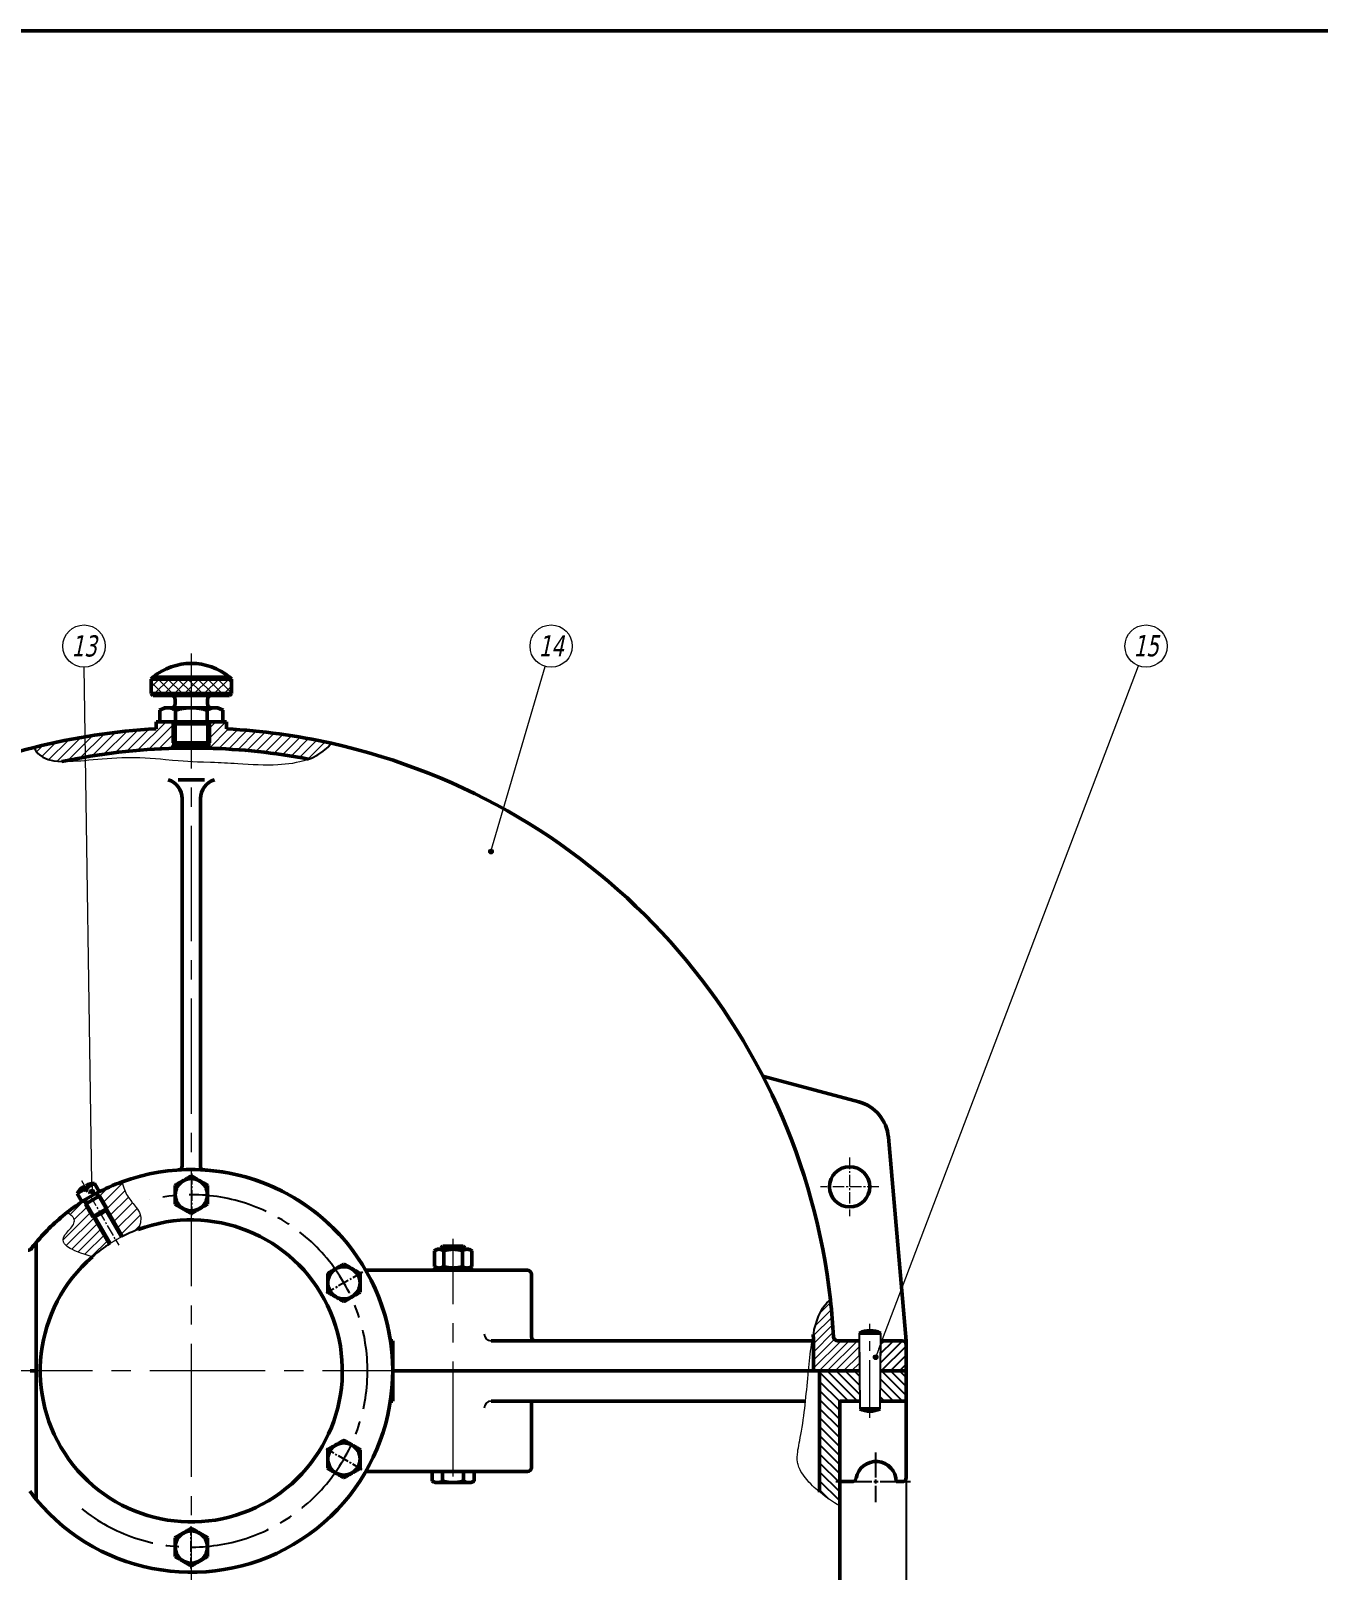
# Model space of a CAD drawing. Header units: millimetres. Extents: x 75 to 4670, y -59 to 2493.
# Drawn here: x 1149 to 1788, y 1728 to 2493 of the extents above; entities that cross this region are included whole.
import ezdxf

# ---------------------------------------------------------------- set-up
doc = ezdxf.new("R2010")
doc.units = ezdxf.units.MM
doc.header["$LTSCALE"] = 3
doc.linetypes.add('CENTER2', pattern=[28.575, 19.05, -3.175, 3.175, -3.175])
doc.linetypes.add('CENTERX2', pattern=[101.6, 63.5, -12.7, 12.7, -12.7])
for name, color, linetype, lineweight in [('剖面线 (ISO)', 7, 'Continuous', 18), ('副本(1) 中心标记（ISO）', 1, 'CENTER2', 13), ('副本(1) 中心线 (ISO)', 1, 'CENTERX2', 13), ('副本(1) 可见窄的 (ISO)', 7, 'Continuous', 15), ('副本(1) 符号 (ISO)', 7, 'Continuous', 15), ('可见 (ISO)', 7, 'Continuous', 50), ('草图几何图元 (ISO)', 7, 'Continuous', 25)]:
    doc.layers.add(name, color=color, linetype=linetype, lineweight=lineweight)
doc.styles.add('GB（3.5）', font='', dxfattribs={"width": 0.8})
doc.styles.add('注释文本 (ISO)', font='tahoma.ttf')
doc.styles.get('GB（3.5）').set_extended_font_data('Tahoma', italic=True)
doc.dimstyles.new('默认 (GB)', dxfattribs={"dimscale": 3, "dimtxt": 1.5, "dimasz": 1.5, "dimexe": 2, "dimexo": 0, "dimgap": 0.75, "dimtad": 1, "dimrnd": 1e-08, "dimdsep": 46, "dimtxsty": '注释文本 (ISO)', "dimblk": 'Filled-2', "dimcen": 0.09, "dimdle": 10, "dimclrd": 256, "dimclre": 256, "dimclrt": 256, "dimaunit": 1, "dimadec": 3, "dimazin": 2, "dimtfac": 1, "dimtmove": 0, "dimatfit": 3, "dimldrblk": 'Filled-2', "dimfxl": 1, "dimtolj": 1, "dimtzin": 0, "dimlwd": -1, "dimlwe": -1, "dimarcsym": 0})
pattern_1 = [(45, (0.0537, -0.0001), (-2.4695704, 2.4695704), [])]

# ---------------------------------------------------------------- blocks, each defined once
blk = doc.blocks.new('图框 Default Border')
at = {"layer": '可见 (ISO)', "flags": 128}
blk.add_lwpolyline([(25, 10), (25, 831), (1179, 831), (1179, 10), (25, 10)], dxfattribs=at)
blk = doc.blocks.new('Filled-2')
at = {"color": 0}
for p, q in [((0, 0), (-1, 0.125)), ((-1, 0.125), (-1, -0.125)), ((-1, 0), (0, 0)), ((-1, -0.125), (0, 0))]:
    blk.add_line(p, q, dxfattribs=at)
at = {"color": 0, "flags": 128}
blk.add_lwpolyline([(-1, -0.125), (0, 0), (-1, 0.125), (-1, -0.125)], dxfattribs=at)
at = {"color": 0}
blk.add_solid([(-1, -0.125), (0, 0), (-1, 0.125), (-1, -0.125)], dxfattribs=at)
blk = doc.blocks.new('*D73')
at = {"transparency": 16777216}
for p, q in [((1583.87, 1812.45), (1583.87, 1388)), ((874.75, 1412), (874.75, 1388)), ((879.25, 1394), (1579.37, 1394))]:
    blk.add_line(p, q, dxfattribs=at)
at = {"layer": 'Defpoints', "color": 0, "transparency": 16777216}
for p in [(1583.87, 1812.45), (874.75, 1412), (1583.87, 1394)]:
    blk.add_point(p, dxfattribs=at)
at = {"transparency": 16777216, "xscale": 4.5, "yscale": 4.5, "zscale": 4.5, "rotation": 180}
blk.add_blockref('Filled-2', (874.75, 1394), dxfattribs=at)
at = {"transparency": 16777216, "xscale": 4.5, "yscale": 4.5, "zscale": 4.5}
blk.add_blockref('Filled-2', (1583.87, 1394), dxfattribs=at)
at = {"transparency": 16777216, "insert": (1229.31, 1398.59), "char_height": 4.5, "attachment_point": 5, "style": '注释文本 (ISO)'}
blk.add_mtext('\\A1;709', dxfattribs=at)
blk = doc.blocks.new('*U107')
at = {"color": 0, "linetype": 'CENTER2', "transparency": 16777216}
for p, q in [((0, 2), (0, 14.55)), ((-19.87, 0), (-2, 0)), ((2, 0), (17.13, 0)), ((0, -10.12), (0, -2))]:
    blk.add_line(p, q, dxfattribs=at)
at = {"color": 0, "linetype": 'Continuous', "transparency": 16777216}
for p, q in [((-1, 0), (1, 0)), ((0, -1), (0, 1))]:
    blk.add_line(p, q, dxfattribs=at)

msp = doc.modelspace()

# ---------------------------------------------------------------- hatches: boundary and pattern name
h = msp.add_hatch()
h.set_pattern_fill('ANSI31', color=256)
h.paths.add_polyline_path([(1583.87, 1840.449, 0.4142136), (1581.87, 1842.449), (1571.809, 1842.449), (1571.191, 1840.825), (1571.058, 1827.449), (1583.87, 1827.449)])
at = {"transparency": 33554687}
h = msp.add_hatch(dxfattribs=at)
h.set_pattern_fill('ANSI31', color=256, angle=90)
edge = h.paths.add_edge_path()
edge.add_line((1560.682, 1827.449), (1540.859, 1827.449))
edge.add_line((1540.859, 1827.449), (1540.859, 1767.276))
edge.add_spline(control_points=[(1540.859, 1767.276), (1544.597, 1764.138), (1548.063, 1761.957), (1550.859, 1760.469)], knot_values=[3.1787257, 3.1787257, 3.1787257, 3.1787257, 3.4551613, 3.4551613, 3.4551613, 3.4551613], degree=3, periodic=0)
edge.add_line((1550.859, 1760.469), (1550.859, 1812.449))
edge.add_line((1550.859, 1812.449), (1560.832, 1812.449))
edge.add_line((1560.832, 1812.449), (1560.682, 1827.449))
h.paths.add_polyline_path([(1583.87, 1827.449), (1571.058, 1827.449), (1570.908, 1812.449), (1583.87, 1812.449)])
at = {"layer": '剖面线 (ISO)'}
h = msp.add_hatch(dxfattribs=at)
h.set_pattern_fill('ANSI37', color=256, scale=27.94, style=0)
h.set_pattern_definition([(45, (0.0537, -0.0001), (-2.4695704, 2.4695704), []), (135, (0.0537, -0.0001), (-2.4695704, -2.4695704), [])])
h.paths.add_polyline_path([(1248.869, 2171.019), (1208.869, 2171.019), (1208.869, 2163.813), (1248.869, 2163.813)])
h = msp.add_hatch(dxfattribs=at)
h.set_pattern_fill('ANSI31', color=256, scale=27.94, style=0)
h.set_pattern_definition(pattern_1)
edge = h.paths.add_edge_path()
edge.add_line((1150.826, 2137.12), (1151.434, 2135.714))
edge.add_line((1151.434, 2135.714), (1152.713, 2134.014))
edge.add_line((1152.713, 2134.014), (1155.188, 2132.182))
edge.add_line((1155.188, 2132.182), (1157.85, 2131.091))
edge.add_line((1157.85, 2131.091), (1160.636, 2130.451))
edge.add_line((1160.636, 2130.451), (1164.64, 2130.062))
edge.add_arc((1228.869, 1827.449), 309.354, 91.666475, 101.983065, ccw=False)
edge.add_line((1219.872, 2136.672), (1219.872, 2149.807))
edge.add_line((1219.872, 2149.807), (1211.369, 2149.807))
edge.add_line((1211.369, 2149.807), (1211.369, 2146.323))
edge.add_arc((1235.198, 1785.807), 361.303, 93.7817, 103.504629)
h = msp.add_hatch(dxfattribs=at)
h.set_pattern_fill('ANSI31', color=256, scale=27.94, style=0)
h.set_pattern_definition(pattern_1)
edge = h.paths.add_edge_path()
edge.add_line((1246.369, 2146.323), (1246.369, 2149.803))
edge.add_line((1246.369, 2149.803), (1237.872, 2149.803))
edge.add_line((1237.872, 2149.803), (1237.872, 2136.672))
edge.add_arc((1228.869, 1827.449), 309.354, 79.153638, 88.332219, ccw=False)
edge.add_line((1287.082, 2131.276), (1288.561, 2131.741))
edge.add_line((1288.561, 2131.741), (1291.622, 2133.423))
edge.add_line((1291.622, 2133.423), (1294.426, 2135.277))
edge.add_line((1294.426, 2135.277), (1296.997, 2137.441))
edge.add_line((1296.997, 2137.441), (1298.456, 2139.129))
edge.add_arc((1228.869, 1827.449), 319.354, 77.414247, 86.858727)
h = msp.add_hatch(dxfattribs=at)
h.set_pattern_fill('ANSI31', color=256, scale=27.94, style=0)
h.set_pattern_definition(pattern_1)
edge = h.paths.add_edge_path()
edge.add_arc((1228.868, 1827.449), 75, 110.564835, 117.456271)
edge.add_line((1194.288, 1894.001), (1186.507, 1907.467))
edge.add_line((1186.507, 1907.467), (1186.963, 1908.03))
edge.add_line((1186.963, 1908.03), (1183.333, 1914.319))
edge.add_line((1183.333, 1914.319), (1182.896, 1914.067))
edge.add_line((1182.896, 1914.067), (1182.727, 1914.016))
edge.add_line((1182.727, 1914.016), (1181.774, 1915.665))
edge.add_arc((1228.869, 1827.449), 100, 110.061324, 118.095424, ccw=False)
edge.add_spline(control_points=[(1194.566, 1921.381), (1195.07, 1918.473), (1196.037, 1916.256), (1198.579, 1912.108), (1200.243, 1910.401), (1202.389, 1907.567), (1203.08, 1906.45), (1203.745, 1904.192), (1203.854, 1903.127), (1203.582, 1900.668), (1203.205, 1899.284), (1202.523, 1897.669)], knot_values=[0, 0, 0, 0, 0.8854883, 0.8854883, 1.9995481, 1.9995481, 2.7164537, 2.7164537, 3.2549725, 3.2549725, 3.787119, 3.787119, 3.787119, 3.787119], degree=3, periodic=0)
h = msp.add_hatch(dxfattribs=at)
h.set_pattern_fill('ANSI31', color=256, scale=25.4, style=0)
h.set_pattern_definition([(45, (0.0537, -0.0001), (-2.245064, 2.245064), [])])
edge = h.paths.add_edge_path()
edge.add_arc((1228.868, 1827.449), 75, 122.539648, 130.937151)
edge.add_spline(control_points=[(1179.726, 1884.106), (1173.768, 1885.804), (1170.076, 1887.356), (1167.023, 1889.4), (1166.401, 1889.97), (1165.692, 1890.899), (1165.46, 1891.316), (1165.239, 1892.137), (1165.214, 1892.503), (1165.307, 1893.29), (1165.439, 1893.69), (1165.906, 1894.686), (1166.337, 1895.291), (1168.174, 1897.535), (1169.993, 1899.147), (1170.744, 1901.204), (1170.824, 1901.603), (1170.799, 1902.389), (1170.71, 1902.746), (1170.362, 1903.512), (1170.076, 1903.893), (1169.178, 1904.836), (1168.332, 1905.463), (1167.131, 1906.115)], knot_values=[0, 0, 0, 0, 1.8584633, 1.8584633, 2.6189356, 2.6189356, 3.1397606, 3.1397606, 3.5500853, 3.5500853, 4.0077145, 4.0077145, 4.7563801, 4.7563801, 6.8426812, 6.8426812, 7.323679, 7.323679, 7.7638396, 7.7638396, 8.3101398, 8.3101398, 9.2933868, 9.2933868, 9.2933868, 9.2933868], degree=3, periodic=0)
edge.add_line((1167.131, 1906.115), (1176.018, 1912.341))
edge.add_line((1176.018, 1912.341), (1176.961, 1910.708))
edge.add_line((1176.961, 1910.708), (1176.802, 1910.548))
edge.add_line((1176.802, 1910.548), (1176.405, 1910.319))
edge.add_line((1176.405, 1910.319), (1180.041, 1904.02))
edge.add_line((1180.041, 1904.02), (1180.746, 1904.153))
edge.add_line((1180.746, 1904.153), (1188.527, 1890.675))
h = msp.add_hatch(dxfattribs=at)
h.set_pattern_fill('ANSI31', color=256, scale=22.86, style=0)
h.set_pattern_definition([(45, (0.0537, -0.0001), (-2.0205576, 2.0205576), [])])
edge = h.paths.add_edge_path()
edge.add_arc((1228.869, 1827.449), 319.354, 3.032428, 6.341689)
edge.add_line((1546.269, 1862.724), (1544.421, 1861.216))
edge.add_line((1544.421, 1861.216), (1542.304, 1858.589))
edge.add_line((1542.304, 1858.589), (1540.286, 1854.641))
edge.add_line((1540.286, 1854.641), (1538.249, 1848.032))
edge.add_line((1538.249, 1848.032), (1537.806, 1844.172))
edge.add_line((1537.806, 1844.172), (1537.859, 1827.449))
edge.add_line((1537.859, 1827.449), (1560.682, 1827.449))
edge.add_line((1560.682, 1827.449), (1560.531, 1842.449))
edge.add_line((1560.531, 1842.449), (1549.773, 1842.449))
edge.add_arc((1549.773, 1844.449), 2, 183.032428, 270, ccw=False)
at = {"layer": '副本(1) 符号 (ISO)'}
h = msp.add_hatch(color=256, dxfattribs=at)
edge = h.paths.add_edge_path(flags=0)
edge.add_arc((1377.683, 2085.361), 1.125, 0, 360)
h = msp.add_hatch(color=256, dxfattribs=at)
edge = h.paths.add_edge_path(flags=0)
edge.add_arc((1179.575, 1916.524), 1.125, 0, 360)
h = msp.add_hatch(color=256, dxfattribs=at)
edge = h.paths.add_edge_path(flags=0)
edge.add_arc((1568.684, 1834.23), 1.125, 0, 360)

# ---------------------------------------------------------------- linework, layer by layer
for centre, start, end in [((1377.737, 1845.897), 180, 270), ((1377.737, 1809), 90, 180)]:
    msp.add_arc(centre, 3.449, start, end)
at = {"layer": '副本(1) 中心标记（ISO）', "linetype": 'CENTER2'}
for p, q in [((1228.869, 2183.795), (1228.869, 1822.949)), ((1351.213, 1827.449), (1114.848, 1827.449)), ((1228.868, 1831.949), (1228.868, 1658.554))]:
    msp.add_line(p, q, dxfattribs=at)
at = {"layer": '副本(1) 中心标记（ISO）', "linetype": 'CENTER2', "ltscale": 0.1}
for p, q in [((1555.768, 1933.369), (1555.768, 1904.369)), ((1570.268, 1918.869), (1541.268, 1918.869))]:
    msp.add_line(p, q, dxfattribs=at)
at = {"layer": '副本(1) 中心标记（ISO）', "linetype": 'Continuous'}
msp.add_line((1233.369, 1827.449), (1224.369, 1827.449), dxfattribs=at)
at = {"layer": '副本(1) 中心线 (ISO)', "linetype": 'CENTER2', "ltscale": 0.1}
msp.add_line((1174.283, 1921.994), (1192.816, 1889.894), dxfattribs=at)
at = {"layer": '副本(1) 中心线 (ISO)', "linetype": 'CENTER2'}
msp.add_line((1358.869, 1774.949), (1358.869, 1893.028), dxfattribs=at)
at = {"layer": '副本(1) 中心线 (ISO)', "linetype": 'CENTER2', "ltscale": 0.5}
msp.add_line((1565.87, 1804.149), (1565.87, 1850.749), dxfattribs=at)
at = {"layer": '副本(1) 可见窄的 (ISO)'}
msp.add_arc((1228.868, 1827.449), 75, 110.564835, 130.937151, dxfattribs=at)
for points, knots in [([(1151.699, 2135.277), (1151.664, 2135.33), (1151.631, 2135.382), (1151.458, 2135.663), (1151.334, 2135.891), (1151.129, 2136.314), (1151.048, 2136.504), (1150.933, 2136.801), (1150.894, 2136.913), (1150.852, 2137.037), (1150.841, 2137.071), (1150.828, 2137.111), (1150.826, 2137.12), (1150.826, 2137.12)], [0.33267806, 0.33267806, 0.33267806, 0.33267806, 0.35140838, 0.35140838, 0.4315523, 0.4315523, 0.50918573, 0.50918573, 0.57744058, 0.57744058, 0.61749338, 0.61749338, 0.65130963, 0.65130963, 0.65130963, 0.65130963]), ([(1296.967, 2137.41), (1296.326, 2136.754), (1295.639, 2136.141), (1292.801, 2133.9), (1290.052, 2132.326), (1281.62, 2129.331), (1276.441, 2128.667), (1265.402, 2128.087), (1258.779, 2128.554), (1246.718, 2129.299), (1243.953, 2129.435), (1227.941, 2129.93), (1226.419, 2130.009), (1209.431, 2131.619), (1202.927, 2132.171), (1187.52, 2131.68), (1181.54, 2130.992), (1170.69, 2130.055), (1165.773, 2129.774), (1159.526, 2130.579), (1157.402, 2131.072), (1154.131, 2132.7), (1153.127, 2133.524), (1152.145, 2134.644), (1151.909, 2134.953), (1151.699, 2135.277)], [0.916902, 0.916902, 0.916902, 0.916902, 1.1916421, 1.1916421, 1.9984991, 1.9984991, 3.132084, 3.132084, 4.7603965, 4.7603965, 6.0213868, 6.0213868, 8.4133945, 8.4133945, 9.9127444, 9.9127444, 11.1271829, 11.1271829, 12.2478748, 12.2478748, 12.7972652, 12.7972652, 13.2157691, 13.2157691, 13.3647782, 13.3647782, 13.3647782, 13.3647782]), ([(1298.456, 2139.129), (1298.456, 2139.129), (1298.438, 2139.105), (1298.36, 2139.004), (1298.293, 2138.918), (1298.097, 2138.672), (1297.959, 2138.504), (1297.634, 2138.126), (1297.449, 2137.918), (1297.195, 2137.648), (1297.137, 2137.586), (1297.042, 2137.487), (1297.004, 2137.448), (1296.967, 2137.41)], [0.0007451, 0.0007451, 0.0007451, 0.0007451, 0.05772179, 0.05772179, 0.12609212, 0.12609212, 0.20992982, 0.20992982, 0.29657145, 0.29657145, 0.32184586, 0.32184586, 0.337804, 0.337804, 0.337804, 0.337804]), ([(1194.566, 1921.381), (1195.07, 1918.473), (1196.037, 1916.256), (1198.579, 1912.108), (1200.243, 1910.401), (1202.389, 1907.567), (1203.08, 1906.45), (1203.745, 1904.192), (1203.854, 1903.127), (1203.582, 1900.668), (1203.205, 1899.284), (1202.523, 1897.669)], [0, 0, 0, 0, 0.8854963, 0.8854963, 1.999556, 1.999556, 2.7164617, 2.7164617, 3.2549805, 3.2549805, 3.7871269, 3.7871269, 3.7871269, 3.7871269]), ([(1179.726, 1884.106), (1173.768, 1885.804), (1170.076, 1887.356), (1167.023, 1889.4), (1166.401, 1889.97), (1165.692, 1890.899), (1165.46, 1891.316), (1165.239, 1892.137), (1165.214, 1892.503), (1165.307, 1893.29), (1165.439, 1893.69), (1165.906, 1894.686), (1166.337, 1895.291), (1168.174, 1897.535), (1169.993, 1899.147), (1170.744, 1901.204), (1170.824, 1901.603), (1170.799, 1902.389), (1170.71, 1902.746), (1170.362, 1903.512), (1170.076, 1903.893), (1169.178, 1904.836), (1168.332, 1905.463), (1167.131, 1906.115)], [0, 0, 0, 0, 1.8584633, 1.8584633, 2.6189356, 2.6189356, 3.1397606, 3.1397606, 3.5500853, 3.5500853, 4.0077145, 4.0077145, 4.7563801, 4.7563801, 6.8426812, 6.8426812, 7.323679, 7.323679, 7.7638396, 7.7638396, 8.3101398, 8.3101398, 9.2933868, 9.2933868, 9.2933868, 9.2933868]), ([(1541.626, 1857.46), (1542.1, 1858.311), (1542.633, 1859.131), (1543.607, 1860.36), (1544.001, 1860.802), (1544.421, 1861.216)], [1.68537544, 1.68537544, 1.68537544, 1.68537544, 2.08179768, 2.08179768, 2.32559298, 2.32559298, 2.32559298, 2.32559298]), ([(1544.421, 1861.216), (1544.45, 1861.244), (1544.478, 1861.272), (1544.763, 1861.547), (1545.028, 1861.782), (1545.481, 1862.155), (1545.67, 1862.299), (1545.96, 1862.512), (1546.068, 1862.587), (1546.188, 1862.669), (1546.221, 1862.692), (1546.26, 1862.718), (1546.269, 1862.724), (1546.269, 1862.724)], [0.34926633, 0.34926633, 0.34926633, 0.34926633, 0.35983608, 0.35983608, 0.45443948, 0.45443948, 0.53027598, 0.53027598, 0.59218314, 0.59218314, 0.62782737, 0.62782737, 0.65799566, 0.65799566, 0.65799566, 0.65799566]), ([(1537.499, 1844.449), (1538.332, 1848.918), (1539.375, 1852.716), (1541.037, 1856.346), (1541.319, 1856.91), (1541.626, 1857.46)], [0.0510924, 0.0510924, 0.0510924, 0.0510924, 1.4290001, 1.4290001, 1.6853754, 1.6853754, 1.6853754, 1.6853754]), ([(1537.148, 1842.449), (1537.148, 1842.449), (1537.148, 1842.449), (1537.149, 1842.458), (1537.159, 1842.517), (1537.195, 1842.73), (1537.221, 1842.883), (1537.285, 1843.258), (1537.323, 1843.475), (1537.407, 1843.947), (1537.452, 1844.197), (1537.499, 1844.449)], [0.3814741, 0.3814741, 0.3814741, 0.3814741, 0.38795089, 0.38795089, 0.46587312, 0.46587312, 0.54498469, 0.54498469, 0.62232375, 0.62232375, 0.69915787, 0.69915787, 0.69915787, 0.69915787]), ([(1536.833, 1840.449), (1536.834, 1840.459), (1536.836, 1840.469), (1536.874, 1840.724), (1536.911, 1840.966), (1536.984, 1841.435), (1537.019, 1841.656), (1537.078, 1842.027), (1537.103, 1842.176), (1537.137, 1842.383), (1537.146, 1842.44), (1537.148, 1842.448), (1537.148, 1842.449), (1537.148, 1842.449)], [0.39505941, 0.39505941, 0.39505941, 0.39505941, 0.39821044, 0.39821044, 0.47232008, 0.47232008, 0.55124859, 0.55124859, 0.62893896, 0.62893896, 0.70625836, 0.70625836, 0.71201997, 0.71201997, 0.71201997, 0.71201997]), ([(1550.859, 1760.469), (1547.59, 1762.208), (1543.406, 1764.896), (1537.129, 1770.595), (1534.094, 1773.54), (1530.822, 1778.81), (1530.21, 1780.534), (1529.672, 1783.772), (1529.734, 1785.396), (1530.33, 1789.871), (1531.065, 1792.951), (1532.771, 1802.645), (1533.385, 1807.62), (1533.89, 1812.449)], [3.17872567, 3.17872567, 3.17872567, 3.17872567, 3.50189021, 3.50189021, 3.63305524, 3.63305524, 3.71365589, 3.71365589, 3.79507634, 3.79507634, 3.91340527, 3.91340527, 4.04535342, 4.04535342, 4.04535342, 4.04535342])]:
    msp.add_open_spline(points, degree=3, knots=knots, dxfattribs=at)
for points in [[(1535.319, 1827.449), (1535.749, 1831.922), (1536.218, 1836.337), (1536.833, 1840.449)], [(1533.89, 1812.449), (1534.416, 1817.469), (1534.847, 1822.532), (1535.319, 1827.449)]]:
    msp.add_open_spline(points, degree=3, dxfattribs=at)
at = {"layer": '副本(1) 符号 (ISO)'}
for p, q in [((1179.509, 1921.024), (1175.748, 2176.911)), ((1377.683, 2085.361), (1404.671, 2177.342)), ((1570.283, 1838.436), (1699.249, 2177.594)), ((1179.509, 1921.024), (1179.558, 1917.649)), ((1570.283, 1838.436), (1569.084, 1835.282))]:
    msp.add_line(p, q, dxfattribs=at)
for centre, radius in [((1175.594, 2187.397), 10.5), ((1407.559, 2187.397), 10.5), ((1702.977, 2187.397), 10.5), ((1377.683, 2085.361), 1.125), ((1179.575, 1916.524), 1.125), ((1568.684, 1834.23), 1.125)]:
    msp.add_circle(centre, radius, dxfattribs=at)
at = {"layer": '可见 (ISO)'}
for p, q in [((1209.869, 2172.019), (1208.869, 2171.019)), ((1247.869, 2172.019), (1209.869, 2172.019)), ((1247.869, 2172.019), (1248.869, 2171.019)), ((1248.869, 2171.019), (1208.869, 2171.019)), ((1208.869, 2163.813), (1208.869, 2171.019)), ((1248.869, 2163.813), (1208.869, 2163.813)), ((1209.869, 2162.803), (1208.869, 2163.813)), ((1247.869, 2162.803), (1248.869, 2163.813)), ((1248.869, 2163.813), (1248.869, 2171.019)), ((1247.869, 2162.803), (1209.869, 2162.803)), ((1215.369, 2156.803), (1213.28, 2155.597)), ((1217.177, 2156.803), (1215.369, 2156.803)), ((1228.869, 2156.803), (1217.177, 2156.803)), ((1220.869, 2158.803), (1220.869, 2160.803)), ((1240.56, 2156.803), (1228.869, 2156.803)), ((1236.869, 2158.803), (1236.869, 2160.803)), ((1242.369, 2156.803), (1240.56, 2156.803)), ((1242.369, 2156.803), (1244.457, 2155.597)), ((1211.369, 2149.803), (1213.28, 2149.803)), ((1211.369, 2146.323), (1211.369, 2149.803)), ((1213.28, 2149.803), (1213.28, 2155.597)), ((1213.28, 2149.803), (1221.074, 2149.803)), ((1219.869, 2148.803), (1237.869, 2148.803)), ((1219.869, 2148.803), (1219.869, 2139.303)), ((1221.074, 2149.803), (1221.074, 2155.597)), ((1221.074, 2149.803), (1236.663, 2149.803)), ((1221.222, 2149.803), (1221.222, 2148.803)), ((1221.869, 2149.803), (1221.869, 2148.803)), ((1235.869, 2149.803), (1235.869, 2148.803)), ((1236.515, 2148.803), (1236.515, 2149.803)), ((1236.663, 2149.803), (1236.663, 2155.597)), ((1236.663, 2149.803), (1244.457, 2149.803)), ((1237.869, 2148.803), (1237.869, 2139.303)), ((1244.457, 2149.803), (1244.457, 2155.597)), ((1244.457, 2149.803), (1246.369, 2149.803)), ((1246.369, 2149.803), (1246.369, 2146.323)), ((1219.869, 2139.303), (1237.869, 2139.303)), ((1221.369, 2137.803), (1219.869, 2139.303)), ((1221.222, 2137.949), (1221.222, 2136.708)), ((1236.369, 2137.803), (1221.369, 2137.803)), ((1236.369, 2137.803), (1237.869, 2139.303)), ((1236.515, 2136.708), (1236.515, 2137.949)), ((1224.369, 2111.674), (1224.369, 1929.241)), ((1233.369, 1929.241), (1233.369, 2111.674)), ((1517.03, 1972.663), (1512.703, 1973.822)), ((1560.282, 1961.073), (1517.03, 1972.663)), ((1583.87, 1842.449), (1575.03, 1943.498)), ((1177.052, 1918.396), (1180.846, 1920.587)), ((1180.846, 1920.587), (1183.181, 1916.541)), ((1172.22, 1915.607), (1175.753, 1917.647)), ((1172.22, 1915.607), (1174.556, 1911.561)), ((1174.556, 1911.561), (1183.181, 1916.541)), ((1176.339, 1916.632), (1175.753, 1917.647)), ((1176.014, 1917.797), (1176.6, 1916.783)), ((1176.018, 1912.341), (1176.97, 1910.693)), ((1176.339, 1916.632), (1177.637, 1917.382)), ((1176.984, 1911.115), (1176.384, 1912.155)), ((1176.405, 1910.319), (1183.333, 1914.319)), ((1177.052, 1918.396), (1177.637, 1917.382)), ((1182.353, 1914.215), (1181.753, 1915.255)), ((1182.726, 1914.016), (1181.774, 1915.665)), ((1183.333, 1914.319), (1186.963, 1908.03)), ((1176.405, 1910.319), (1180.035, 1904.03)), ((1186.963, 1908.03), (1180.035, 1904.03)), ((1180.738, 1904.166), (1188.527, 1890.675)), ((1194.284, 1893.998), (1186.495, 1907.489)), ((1151.868, 1891.253), (1151.868, 1763.644)), ((1353.789, 1889.449), (1352.869, 1888.528)), ((1364.869, 1888.528), (1352.869, 1888.528)), ((1352.869, 1887.849), (1352.869, 1888.528)), ((1353.789, 1889.449), (1363.949, 1889.449)), ((1363.949, 1889.449), (1364.869, 1888.528)), ((1364.869, 1887.849), (1364.869, 1888.528)), ((1350.869, 1887.849), (1349.631, 1887.134)), ((1349.631, 1887.134), (1349.631, 1879.263)), ((1351.941, 1887.849), (1350.869, 1887.849)), ((1358.869, 1887.849), (1351.941, 1887.849)), ((1354.25, 1887.134), (1354.25, 1879.263)), ((1365.797, 1887.849), (1358.869, 1887.849)), ((1363.488, 1887.134), (1363.488, 1879.263)), ((1366.869, 1887.849), (1365.797, 1887.849)), ((1366.869, 1887.849), (1368.107, 1887.134)), ((1368.107, 1887.134), (1368.107, 1879.263)), ((1377.737, 1877.449), (1315.471, 1877.449)), ((1350.869, 1878.549), (1349.631, 1879.263)), ((1349.669, 1878.549), (1367.924, 1878.549)), ((1349.669, 1877.449), (1349.669, 1878.549)), ((1366.869, 1878.549), (1368.107, 1879.263)), ((1367.924, 1878.549), (1368.061, 1878.549)), ((1368.061, 1878.549), (1368.069, 1878.549)), ((1368.069, 1877.449), (1368.069, 1878.549)), ((1377.737, 1877.449), (1395.737, 1877.449)), ((1397.737, 1844.449), (1397.737, 1875.449)), ((1571.246, 1846.249), (1560.494, 1846.249)), ((1328.869, 1842.449), (1327.737, 1842.449)), ((1328.869, 1827.449), (1328.869, 1842.449)), ((1537.148, 1842.449), (1377.737, 1842.449)), ((1537.859, 1827.449), (1537.859, 1842.449)), ((1549.773, 1842.449), (1560.532, 1842.449)), ((1571.208, 1842.449), (1581.87, 1842.449)), ((1583.87, 1842.449), (1583.87, 1841.229)), ((1583.87, 1840.449), (1583.87, 1841.229)), ((1583.87, 1840.449), (1583.87, 1827.449)), ((1151.868, 1827.449), (1148.863, 1827.449)), ((1148.863, 1827.449), (1151.868, 1827.449)), ((1328.868, 1812.449), (1328.868, 1827.449)), ((1328.868, 1827.449), (1328.869, 1827.449)), ((1328.869, 1827.449), (1535.319, 1827.449)), ((1328.869, 1827.449), (1535.319, 1827.449)), ((1535.319, 1827.449), (1537.859, 1827.449)), ((1535.319, 1827.449), (1537.859, 1827.449)), ((1560.682, 1827.449), (1537.859, 1827.449)), ((1540.859, 1767.276), (1540.859, 1827.449)), ((1540.859, 1827.449), (1560.682, 1827.449)), ((1571.058, 1827.449), (1583.87, 1827.449)), ((1583.87, 1827.449), (1571.058, 1827.449)), ((1583.87, 1827.449), (1583.87, 1812.449)), ((1583.87, 1827.449), (1583.87, 1812.449)), ((1327.737, 1812.449), (1328.868, 1812.449)), ((1533.89, 1812.449), (1377.737, 1812.449)), ((1397.737, 1779.449), (1397.737, 1812.449)), ((1550.859, 1812.449), (1550.859, 1760.469)), ((1560.832, 1812.449), (1550.859, 1812.449)), ((1583.87, 1812.449), (1570.908, 1812.449)), ((1583.87, 1812.449), (1583.87, 1774.449)), ((1583.87, 1812.449), (1583.87, 1812.449)), ((1570.87, 1808.649), (1560.87, 1808.649)), ((1315.471, 1777.449), (1377.737, 1777.449)), ((1348.477, 1777.449), (1348.477, 1772.752)), ((1353.673, 1777.449), (1353.673, 1772.752)), ((1364.065, 1777.449), (1364.065, 1772.752)), ((1369.261, 1777.449), (1369.261, 1772.752)), ((1395.737, 1777.449), (1377.737, 1777.449)), ((1349.869, 1771.948), (1348.477, 1772.752)), ((1349.869, 1771.948), (1351.075, 1771.948)), ((1351.075, 1771.948), (1358.869, 1771.948)), ((1358.869, 1771.948), (1366.663, 1771.948)), ((1366.663, 1771.948), (1367.869, 1771.948)), ((1367.869, 1771.948), (1369.261, 1772.752)), ((1557.038, 1772.449), (1550.859, 1772.449)), ((1581.87, 1772.449), (1578.87, 1772.449)), ((1550.859, 1760.469), (1550.859, 1484.449))]:
    msp.add_line(p, q, dxfattribs=at)
msp.add_circle((1555.768, 1918.869), 10, dxfattribs=at)
for centre, radius, start, end in [((1228.869, 2148.803), 30, 50.70352, 129.29648), ((1218.869, 2160.803), 2, 0, 90), ((1218.869, 2158.803), 2, 270, 0), ((1238.869, 2160.803), 2, 90, 180), ((1238.869, 2158.803), 2, 180, 270), ((1228.869, 1827.449), 319.354, 93.141273, 104.145056), ((1228.869, 1827.449), 319.354, 77.414247, 86.858727), ((1228.869, 1827.449), 319.354, 104.145056, 116.369552), ((1228.869, 1827.449), 309.354, 91.416422, 101.983065), ((1228.869, 1827.449), 309.354, 79.153638, 88.583578), ((1228.869, 1827.449), 319.354, 6.341689, 77.414247), ((1555.106, 1941.755), 20, 5, 75), ((1228.868, 1827.449), 100, 219.646111, 110.061194), ((1222.369, 1929.241), 2, 273.86976, 0), ((1228.869, 1827.449), 100, 8.626927, 90.000134), ((1235.369, 1929.241), 2, 180, 266.346323), ((1180.869, 1910.587), 10, 90.132231, 115.696759), ((1228.869, 1827.449), 100, 110.061324, 118.095424), ((1228.869, 1914.949), 8, 120, 180), ((1228.869, 1914.949), 8, 60, 120), ((1228.869, 1914.949), 8, 0, 60), ((1228.869, 1827.449), 100, 121.904576, 128.124722), ((1180.869, 1910.587), 10, 124.303241, 149.867769), ((1176.038, 1911.955), 0.4, 30, 120), ((1182.1, 1915.455), 0.4, 120, 210), ((1182.7, 1914.415), 0.4, 210, 300), ((1228.869, 1914.949), 8, 180, 240), ((1228.869, 1914.949), 8, 300, 0), ((1228.868, 1827.449), 100, 128.124654, 140.353889), ((1176.638, 1910.915), 0.4, 300, 30), ((1178.269, 1915.09), 11.2, 279.075168, 320.924832), ((1228.869, 1914.949), 8, 240, 300), ((1228.868, 1827.449), 75, 130.937151, 110.564835), ((1228.869, 1827.449), 100, 140.354094, 142.571261), ((1147.869, 1889.441), 2, 270, 322.571261), ((1304.646, 1871.199), 8, 120, 180), ((1304.646, 1871.199), 8, 60, 120), ((1304.646, 1871.199), 8, 0, 60), ((1395.737, 1875.449), 2, 0, 90), ((1304.646, 1871.199), 8, 180, 240), ((1304.646, 1871.199), 8, 300, 0), ((1304.646, 1871.199), 8, 240, 300), ((1228.869, 1827.449), 319.354, 3.032428, 6.341689), ((1399.737, 1844.449), 2, 180, 270), ((1228.869, 1827.449), 309.354, 2.779254, 3.34082), ((1549.773, 1844.449), 2, 183.032428, 270), ((1565.87, 1834.806), 12.642, 64.834075, 115.165925), ((1581.87, 1840.449), 2, 0, 90), ((1565.87, 1818.465), 11.017, 243.008533, 296.991467), ((1304.646, 1783.699), 8, 120, 180), ((1304.646, 1783.699), 8, 60, 120), ((1304.646, 1783.699), 8, 0, 60), ((1304.646, 1783.699), 8, 180, 240), ((1304.646, 1783.699), 8, 300, 0), ((1568.87, 1772.449), 10, 0, 170.405932), ((1304.646, 1783.699), 8, 240, 300), ((1395.737, 1779.449), 2, 270, 0), ((1557.038, 1774.449), 2, 270, 350.405932), ((1581.87, 1774.449), 2, 270, 0), ((1228.868, 1827.449), 100, 216.673212, 219.646111), ((1228.868, 1739.949), 8, 120, 180), ((1228.868, 1739.949), 8, 60, 120), ((1228.868, 1739.949), 8, 0, 60), ((1228.868, 1739.949), 8, 180, 240), ((1228.868, 1739.949), 8, 300, 0), ((1228.868, 1739.949), 8, 240, 300)]:
    msp.add_arc(centre, radius, start, end, dxfattribs=at)
for centre, major_axis, ratio, start_param, end_param in [((1180.219, 1910.212), (-4.986, 8.636), 0.0305947, 5.7668339, 6.7995367), ((1181.518, 1910.962), (-4.986, 8.636), 0.0305947, 6.2808831, 6.7995367), ((1358.869, 1873.54), (0, -28.315), 0.3249197, 1.7092644, 1.7486069), ((1358.869, 1877.357), (0, -28.315), 0.3249197, 1.5740397, 1.6129013)]:
    msp.add_ellipse(centre, major_axis=major_axis, ratio=ratio, start_param=start_param, end_param=end_param, dxfattribs=at)
for points in [[(1217.177, 2156.803), (1215.369, 2156.803), (1213.28, 2155.597)], [(1221.074, 2155.597), (1218.986, 2156.803), (1217.177, 2156.803)], [(1228.869, 2156.803), (1225.251, 2156.803), (1221.074, 2155.597)], [(1236.663, 2155.597), (1232.486, 2156.803), (1228.869, 2156.803)], [(1240.56, 2156.803), (1238.751, 2156.803), (1236.663, 2155.597)], [(1244.457, 2155.597), (1242.369, 2156.803), (1240.56, 2156.803)], [(1220.869, 1919.567), (1223.012, 1920.805), (1224.869, 1921.877)], [(1220.869, 1914.949), (1220.869, 1917.092), (1220.869, 1919.567)], [(1224.869, 1921.877), (1226.725, 1922.949), (1228.869, 1924.186)], [(1228.869, 1924.186), (1231.012, 1922.949), (1232.869, 1921.877)], [(1232.869, 1921.877), (1234.725, 1920.805), (1236.869, 1919.567)], [(1236.869, 1919.567), (1236.869, 1917.092), (1236.869, 1914.949)], [(1220.869, 1910.33), (1220.869, 1912.805), (1220.869, 1914.949)], [(1236.869, 1914.949), (1236.869, 1912.805), (1236.869, 1910.33)], [(1224.869, 1908.02), (1223.012, 1909.092), (1220.869, 1910.33)], [(1228.869, 1905.711), (1226.725, 1906.949), (1224.869, 1908.02)], [(1232.869, 1908.02), (1231.012, 1906.949), (1228.869, 1905.711)], [(1236.869, 1910.33), (1234.725, 1909.092), (1232.869, 1908.02)], [(1351.941, 1887.849), (1350.869, 1887.849), (1349.631, 1887.134)], [(1354.25, 1887.134), (1353.013, 1887.849), (1351.941, 1887.849)], [(1358.869, 1887.849), (1356.725, 1887.849), (1354.25, 1887.134)], [(1363.488, 1887.134), (1361.013, 1887.849), (1358.869, 1887.849)], [(1365.797, 1887.849), (1364.725, 1887.849), (1363.488, 1887.134)], [(1368.107, 1887.134), (1366.869, 1887.849), (1365.797, 1887.849)], [(1296.646, 1875.817), (1298.789, 1877.055), (1300.646, 1878.127)], [(1296.646, 1871.199), (1296.646, 1873.342), (1296.646, 1875.817)], [(1300.646, 1878.127), (1302.502, 1879.199), (1304.646, 1880.436)], [(1304.646, 1880.436), (1306.789, 1879.199), (1308.646, 1878.127)], [(1308.646, 1878.127), (1310.502, 1877.055), (1312.646, 1875.817)], [(1312.646, 1875.817), (1312.646, 1873.342), (1312.646, 1871.199)], [(1349.631, 1879.263), (1350.869, 1878.549), (1351.941, 1878.549)], [(1351.941, 1878.549), (1353.013, 1878.549), (1354.25, 1879.263)], [(1354.25, 1879.263), (1356.725, 1878.549), (1358.869, 1878.549)], [(1358.869, 1878.549), (1361.013, 1878.549), (1363.488, 1879.263)], [(1363.488, 1879.263), (1364.725, 1878.549), (1365.797, 1878.549)], [(1365.797, 1878.549), (1366.869, 1878.549), (1368.107, 1879.263)], [(1296.646, 1866.58), (1296.646, 1869.055), (1296.646, 1871.199)], [(1300.646, 1864.27), (1298.789, 1865.342), (1296.646, 1866.58)], [(1312.646, 1866.58), (1310.502, 1865.342), (1308.646, 1864.27)], [(1312.646, 1871.199), (1312.646, 1869.055), (1312.646, 1866.58)], [(1304.646, 1861.961), (1302.502, 1863.199), (1300.646, 1864.27)], [(1308.646, 1864.27), (1306.789, 1863.199), (1304.646, 1861.961)], [(1296.646, 1788.317), (1298.789, 1789.555), (1300.646, 1790.627)], [(1300.646, 1790.627), (1302.502, 1791.699), (1304.646, 1792.936)], [(1304.646, 1792.936), (1306.789, 1791.699), (1308.646, 1790.627)], [(1308.646, 1790.627), (1310.502, 1789.555), (1312.646, 1788.317)], [(1296.646, 1783.699), (1296.646, 1785.842), (1296.646, 1788.317)], [(1296.646, 1779.08), (1296.646, 1781.555), (1296.646, 1783.699)], [(1312.646, 1788.317), (1312.646, 1785.842), (1312.646, 1783.699)], [(1312.646, 1783.699), (1312.646, 1781.555), (1312.646, 1779.08)], [(1300.646, 1776.77), (1298.789, 1777.842), (1296.646, 1779.08)], [(1304.646, 1774.461), (1302.502, 1775.699), (1300.646, 1776.77)], [(1308.646, 1776.77), (1306.789, 1775.699), (1304.646, 1774.461)], [(1312.646, 1779.08), (1310.502, 1777.842), (1308.646, 1776.77)], [(1348.477, 1772.752), (1349.869, 1771.948), (1351.075, 1771.948)], [(1351.075, 1771.948), (1352.28, 1771.948), (1353.673, 1772.752)], [(1353.673, 1772.752), (1356.457, 1771.948), (1358.869, 1771.948)], [(1358.869, 1771.948), (1361.28, 1771.948), (1364.065, 1772.752)], [(1364.065, 1772.752), (1365.457, 1771.948), (1366.663, 1771.948)], [(1366.663, 1771.948), (1367.869, 1771.948), (1369.261, 1772.752)], [(1220.868, 1744.567), (1223.012, 1745.805), (1224.868, 1746.877)], [(1220.868, 1739.949), (1220.868, 1742.092), (1220.868, 1744.567)], [(1224.868, 1746.877), (1226.725, 1747.949), (1228.868, 1749.186)], [(1228.868, 1749.186), (1231.012, 1747.949), (1232.868, 1746.877)], [(1232.868, 1746.877), (1234.725, 1745.805), (1236.868, 1744.567)], [(1236.868, 1744.567), (1236.868, 1742.092), (1236.868, 1739.949)], [(1220.868, 1735.33), (1220.868, 1737.805), (1220.868, 1739.949)], [(1236.868, 1739.949), (1236.868, 1737.805), (1236.868, 1735.33)], [(1224.868, 1733.02), (1223.012, 1734.092), (1220.868, 1735.33)], [(1228.868, 1730.711), (1226.725, 1731.949), (1224.868, 1733.02)], [(1232.868, 1733.02), (1231.012, 1731.949), (1228.868, 1730.711)], [(1236.868, 1735.33), (1234.725, 1734.092), (1232.868, 1733.02)]]:
    msp.add_rational_spline(points, [1, 1.0379548493, 1], degree=2, dxfattribs=at)
msp.add_open_spline([(1236.515, 2136.708), (1236.515, 2136.708), (1236.324, 2136.713), (1235.543, 2136.731), (1234.955, 2136.744), (1233.597, 2136.767), (1232.737, 2136.78), (1230.853, 2136.798), (1229.829, 2136.803), (1227.908, 2136.803), (1226.884, 2136.798), (1225, 2136.78), (1224.14, 2136.767), (1222.783, 2136.744), (1222.194, 2136.731), (1221.414, 2136.713), (1221.222, 2136.708), (1221.222, 2136.708)], degree=3, knots=[2.3044695, 2.3044695, 2.3044695, 2.3044695, 2.5925281, 2.5925281, 2.8805868, 2.8805868, 3.1686455, 3.1686455, 3.4567042, 3.4567042, 3.7447629, 3.7447629, 4.0328216, 4.0328216, 4.3208802, 4.3208802, 4.6089389, 4.6089389, 4.6089389, 4.6089389], dxfattribs=at)
for points in [[(1176.018, 1912.341), (1176.018, 1912.341), (1176.025, 1912.346), (1176.04, 1912.355)], [(1181.752, 1915.653), (1181.767, 1915.661), (1181.774, 1915.665), (1181.774, 1915.665)]]:
    msp.add_open_spline(points, degree=3, dxfattribs=at)
at = {"layer": '草图几何图元 (ISO)'}
for p, q in [((1219.872, 2149.807), (1211.369, 2149.807)), ((1211.369, 2149.807), (1211.369, 2146.323)), ((1211.369, 2146.323), (1211.369, 2149.803)), ((1211.369, 2149.803), (1219.869, 2149.803)), ((1219.869, 2148.803), (1219.869, 2149.803)), ((1219.869, 2149.803), (1219.869, 2136.672)), ((1219.872, 2136.672), (1219.872, 2149.807)), ((1221.227, 2148.803), (1221.227, 2137.956)), ((1236.511, 2148.803), (1236.515, 2137.956)), ((1237.869, 2148.803), (1237.869, 2149.803)), ((1246.369, 2149.803), (1237.872, 2149.803)), ((1237.872, 2149.803), (1237.872, 2136.672)), ((1246.369, 2146.323), (1246.369, 2149.803)), ((1150.826, 2137.12), (1151.434, 2135.714)), ((1151.434, 2135.714), (1152.713, 2134.014)), ((1152.713, 2134.014), (1155.188, 2132.182)), ((1219.869, 2139.303), (1219.869, 2136.672)), ((1237.869, 2139.303), (1237.869, 2136.672)), ((1288.561, 2131.741), (1291.622, 2133.423)), ((1291.622, 2133.423), (1294.426, 2135.277)), ((1294.426, 2135.277), (1296.997, 2137.441)), ((1298.456, 2139.129), (1296.997, 2137.441)), ((1155.188, 2132.182), (1157.85, 2131.091)), ((1157.85, 2131.091), (1160.636, 2130.451)), ((1160.636, 2130.451), (1164.64, 2130.062)), ((1287.082, 2131.276), (1288.561, 2131.741)), ((1167.131, 1906.115), (1176.018, 1912.341)), ((1176.405, 1910.319), (1175.445, 1911.982)), ((1176.018, 1912.341), (1176.961, 1910.708)), ((1181.774, 1915.665), (1182.727, 1914.016)), ((1183.333, 1914.319), (1182.373, 1915.982)), ((1182.727, 1914.016), (1182.896, 1914.067)), ((1182.747, 1913.981), (1186.378, 1907.692)), ((1182.896, 1914.067), (1183.333, 1914.319)), ((1183.333, 1914.319), (1186.963, 1908.03)), ((1176.802, 1910.548), (1176.404, 1910.318)), ((1176.405, 1910.319), (1176.802, 1910.548)), ((1180.041, 1904.02), (1176.405, 1910.319)), ((1176.961, 1910.708), (1176.802, 1910.548)), ((1176.995, 1910.66), (1180.625, 1904.371)), ((1180.035, 1904.03), (1187.958, 1890.308)), ((1180.746, 1904.153), (1180.041, 1904.02)), ((1188.527, 1890.675), (1180.746, 1904.153)), ((1186.963, 1908.03), (1186.507, 1907.467)), ((1186.507, 1907.467), (1194.288, 1894.001)), ((1186.963, 1908.03), (1194.886, 1894.308)), ((1540.286, 1854.641), (1542.304, 1858.589)), ((1542.304, 1858.589), (1544.421, 1861.216)), ((1544.421, 1861.216), (1546.269, 1862.724)), ((1538.249, 1848.032), (1540.286, 1854.641)), ((1537.782, 1843.963), (1538.249, 1848.032)), ((1537.859, 1827.449), (1537.806, 1844.172)), ((1560.494, 1846.249), (1560.87, 1808.649)), ((1570.87, 1808.649), (1571.246, 1846.249)), ((1549.773, 1842.449), (1560.531, 1842.449)), ((1560.531, 1842.449), (1560.682, 1827.449)), ((1560.531, 1842.449), (1560.682, 1827.449)), ((1571.058, 1827.449), (1571.208, 1842.449)), ((1560.682, 1827.449), (1537.859, 1827.449))]:
    msp.add_line(p, q, dxfattribs=at)
at = {"layer": '草图几何图元 (ISO)', "lineweight": 50}
msp.add_line((1222.371, 2121.014), (1235.367, 2121.014), dxfattribs=at)
at = {"layer": '草图几何图元 (ISO)', "color": 1, "linetype": 'CENTER2', "ltscale": 0.095384, "true_color": 0xff0000}
for p, q in [((1228.906, 1925.514), (1228.906, 1904.724)), ((1313.815, 1876.449), (1295.809, 1866.053)), ((1313.777, 1778.383), (1295.772, 1788.778)), ((1228.831, 1729.383), (1228.831, 1750.174))]:
    msp.add_line(p, q, dxfattribs=at)
at = {"layer": '草图几何图元 (ISO)'}
for centre, radius, start, end in [((1228.869, 1827.449), 319.354, 93.141273, 104.145056), ((1235.198, 1785.807), 361.303, 93.7817, 103.504629), ((1228.869, 1827.449), 319.354, 77.414247, 86.858727), ((1228.869, 1827.449), 309.354, 91.667134, 101.983065), ((1228.869, 1827.449), 309.354, 91.666475, 101.983065), ((1228.869, 1827.449), 100, 110.061324, 118.095424), ((1228.869, 1827.448), 100, 121.904576, 129.787738), ((1228.868, 1827.449), 75, 110.564835, 117.456271), ((1228.868, 1827.449), 75, 122.539648, 130.937151), ((1228.869, 1827.449), 319.354, 3.032428, 6.341689), ((1549.773, 1844.449), 2, 183.032428, 270)]:
    msp.add_arc(centre, radius, start, end, dxfattribs=at)
at = {"layer": '草图几何图元 (ISO)', "lineweight": 50}
for centre, start, end in [((1214.419, 2111.501), 0.99421, 72.923493), ((1243.318, 2111.501), 107.076507, 179.00579)]:
    msp.add_arc(centre, 9.951, start, end, dxfattribs=at)
at = {"layer": '草图几何图元 (ISO)', "color": 1, "linetype": 'CENTER2', "ltscale": 0.688779, "true_color": 0xff0000}
msp.add_arc((1228.868, 1827.449), 87.5, 231.593087, 103.574663, dxfattribs=at)

# ---------------------------------------------------------------- block references
at = {"xscale": 3, "yscale": 3, "zscale": 3}
msp.add_blockref('图框 Default Border', (0, 0), dxfattribs=at)
at = {"color": 1, "linetype": 'CENTER2'}
msp.add_blockref('*U107', (1568.87, 1772.449), dxfattribs=at)

# ---------------------------------------------------------------- texts
at = {"layer": '副本(1) 符号 (ISO)', "char_height": 10.5, "attachment_point": 5, "style": 'GB（3.5）'}
for s, insert in [('13', (1175.594, 2187.397)), ('14', (1407.559, 2187.508)), ('15', (1702.977, 2187.508))]:
    msp.add_mtext(s, dxfattribs=dict(at, insert=insert))

# ---------------------------------------------------------------- dimensions: what is measured, and where the dimension line sits
dim = msp.add_linear_dim(base=(1583.87, 1394), p1=(874.752, 1412), p2=(1583.87, 1812.449), text='709', dimstyle='默认 (GB)')
dim.commit()
dim.dimension.update_dxf_attribs({"geometry": '*D73', "text_midpoint": (1229.311, 1394), "dimtype": 160})

doc.saveas('drawing.dxf')
